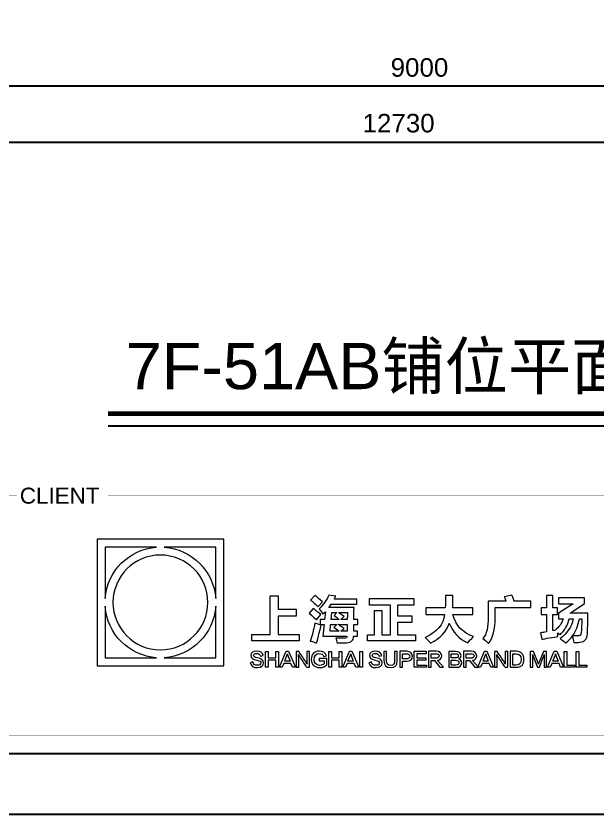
# Model space of a CAD drawing. Header units: inches. Extents: x -17552 to 18736, y -11730 to 13931.
# Drawn here: x -3438 to 2828, y -11730 to -3118 of the extents above; entities that cross this region are included whole.
import ezdxf

# ---------------------------------------------------------------- set-up
doc = ezdxf.new("R2010")
doc.units = ezdxf.units.IN
doc.header["$MEASUREMENT"] = 0
for name, color, linetype in [('DIM', 3, 'Continuous'), ('图层 1', 7, 'Continuous'), ('给排水', 160, 'Continuous')]:
    doc.layers.add(name, color=color, linetype=linetype)
doc.styles.get("Standard").update_dxf_attribs({"font": 'arial.ttf'})
doc.dimstyles.new('DIM-200MM', dxfattribs={"dimtxt": 200, "dimasz": 120, "dimexe": 10, "dimexo": 100, "dimgap": 100, "dimtad": 1, "dimdec": 0, "dimrnd": 5, "dimzin": 1, "dimdsep": 46, "dimtxsty": 'Standard', "dimblk": 'OBLIQUE', "dimcen": 0.5, "dimdle": 1, "dimclrd": 256, "dimclre": 256, "dimclrt": 7, "dimaunit": 1, "dimadec": 0, "dimazin": 0, "dimtfac": 1, "dimtdec": 0, "dimtix": 1, "dimtmove": 2, "dimatfit": 3, "dimfxl": 500, "dimfxlon": 1, "dimtolj": 1, "dimtzin": 1, "dimarcsym": 0})

# ---------------------------------------------------------------- blocks, each defined once
blk = doc.blocks.new('block 50')
at = {"layer": '图层 1', "lineweight": 0}
blk.add_lwpolyline([(38.4, -106.16), (21.47, -106.16), (21.47, -123.09), (38.4, -123.09), (38.4, -106.16)], dxfattribs=at)
for points, knots in [([(22.55, -107.24), (22.55, -107.24), (29.43, -107.24), (29.43, -107.24), (25.75, -107.49), (22.8, -110.44), (22.55, -114.12), (22.55, -114.12), (22.55, -107.24), (22.55, -107.24)], [0, 0, 0, 0, 1, 1, 1, 2, 2, 2, 3, 3, 3, 3]), ([(37.33, -114.12), (37.08, -110.44), (34.13, -107.49), (30.45, -107.24), (30.45, -107.24), (37.33, -107.24), (37.33, -107.24), (37.33, -107.24), (37.33, -114.12), (37.33, -114.12)], [0, 0, 0, 0, 1, 1, 1, 2, 2, 2, 3, 3, 3, 3]), ([(23.6, -114.63), (23.6, -111.13), (26.44, -108.29), (29.94, -108.29), (33.43, -108.29), (36.28, -111.13), (36.28, -114.63), (36.28, -118.12), (33.43, -120.96), (29.94, -120.96), (26.44, -120.96), (23.6, -118.12), (23.6, -114.63)], [0, 0, 0, 0, 1, 1, 1, 2, 2, 2, 3, 3, 3, 4, 4, 4, 4]), ([(22.55, -122.02), (22.55, -122.02), (22.55, -115.14), (22.55, -115.14), (22.8, -118.82), (25.75, -121.77), (29.43, -122.02), (29.43, -122.02), (22.55, -122.02), (22.55, -122.02)], [0, 0, 0, 0, 1, 1, 1, 2, 2, 2, 3, 3, 3, 3]), ([(37.33, -122.02), (37.33, -122.02), (30.45, -122.02), (30.45, -122.02), (34.13, -121.77), (37.08, -118.82), (37.33, -115.13), (37.33, -115.13), (37.33, -122.02), (37.33, -122.02)], [0, 0, 0, 0, 1, 1, 1, 2, 2, 2, 3, 3, 3, 3])]:
    blk.add_open_spline(points, degree=3, knots=knots, dxfattribs=at)
blk = doc.blocks.new('block 51')
at = {"layer": '图层 1', "lineweight": 0}
for points in [[(45.37, -121.17), (45.73, -121.17), (45.73, -123.3), (45.37, -123.3), (45.37, -122.36), (44.33, -122.36), (44.33, -123.3), (43.98, -123.3), (43.98, -121.17), (44.33, -121.17), (44.33, -122.05), (45.37, -122.05), (45.37, -121.17)], [(47.59, -123.3), (47.38, -122.79), (46.42, -122.79), (46.21, -123.3), (45.83, -123.3), (46.73, -121.16), (47.07, -121.16), (47.97, -123.3), (47.59, -123.3)], [(53.83, -121.17), (54.19, -121.17), (54.19, -123.3), (53.83, -123.3), (53.83, -122.36), (52.79, -122.36), (52.79, -123.3), (52.44, -123.3), (52.44, -121.17), (52.79, -121.17), (52.79, -122.05), (53.83, -122.05), (53.83, -121.17)], [(56.04, -123.3), (55.84, -122.79), (54.88, -122.79), (54.66, -123.3), (54.29, -123.3), (55.19, -121.16), (55.53, -121.16), (56.43, -123.3), (56.04, -123.3)], [(56.57, -121.17), (56.92, -121.17), (56.92, -123.3), (56.57, -123.3), (56.57, -121.17)], [(64.19, -123), (65.51, -123), (65.51, -123.3), (63.84, -123.3), (63.84, -121.16), (65.45, -121.16), (65.45, -121.48), (64.19, -121.48), (64.19, -122.05), (65.38, -122.05), (65.38, -122.36), (64.19, -122.36), (64.19, -123)], [(74.08, -123.3), (73.87, -122.79), (72.92, -122.79), (72.7, -123.3), (72.33, -123.3), (73.22, -121.16), (73.56, -121.16), (74.46, -123.3), (74.08, -123.3)], [(83.41, -123.3), (83.2, -122.79), (82.24, -122.79), (82.02, -123.3), (81.65, -123.3), (82.55, -121.16), (82.89, -121.16), (83.79, -123.3), (83.41, -123.3)], [(83.88, -121.17), (84.24, -121.17), (84.24, -123), (85.31, -123), (85.31, -123.3), (83.88, -123.3), (83.88, -121.17)], [(85.49, -121.17), (85.85, -121.17), (85.85, -123), (86.92, -123), (86.92, -123.3), (85.49, -123.3), (85.49, -121.17)]]:
    blk.add_lwpolyline(points, dxfattribs=at)
for points, knots in [([(43.67, -121.72), (43.67, -121.72), (43.31, -121.82), (43.31, -121.82), (43.24, -121.56), (43.09, -121.43), (42.83, -121.44), (42.54, -121.44), (42.4, -121.53), (42.39, -121.73), (42.36, -121.86), (42.52, -121.96), (42.87, -122.03), (43.46, -122.14), (43.74, -122.37), (43.73, -122.72), (43.71, -123.11), (43.43, -123.32), (42.89, -123.33), (42.36, -123.36), (42.04, -123.14), (41.95, -122.68), (41.95, -122.68), (42.3, -122.57), (42.3, -122.57), (42.33, -122.89), (42.53, -123.04), (42.88, -123.03), (43.2, -123.03), (43.36, -122.92), (43.36, -122.71), (43.38, -122.55), (43.21, -122.43), (42.82, -122.36), (42.27, -122.25), (42, -122.04), (42.02, -121.73), (42.04, -121.34), (42.31, -121.14), (42.82, -121.13), (43.29, -121.14), (43.57, -121.33), (43.67, -121.72)], [0, 0, 0, 0, 1, 1, 1, 2, 2, 2, 3, 3, 3, 4, 4, 4, 5, 5, 5, 6, 6, 6, 7, 7, 7, 8, 8, 8, 9, 9, 9, 10, 10, 10, 11, 11, 11, 12, 12, 12, 13, 13, 13, 14, 14, 14, 14]), ([(46.55, -122.48), (46.55, -122.48), (47.26, -122.48), (47.26, -122.48), (47.26, -122.48), (46.97, -121.73), (46.97, -121.73), (46.93, -121.64), (46.92, -121.57), (46.92, -121.52), (46.92, -121.52), (46.91, -121.52), (46.91, -121.52), (46.9, -121.58), (46.88, -121.65), (46.84, -121.73), (46.84, -121.73), (46.55, -122.48), (46.55, -122.48)], [0, 0, 0, 0, 1, 1, 1, 2, 2, 2, 3, 3, 3, 4, 4, 4, 5, 5, 5, 6, 6, 6, 6]), ([(49.53, -122.88), (49.53, -122.88), (49.53, -122.87), (49.53, -122.87), (49.51, -122.73), (49.51, -122.61), (49.51, -122.49), (49.51, -122.49), (49.51, -121.17), (49.51, -121.17), (49.51, -121.17), (49.85, -121.17), (49.85, -121.17), (49.85, -121.17), (49.85, -123.3), (49.85, -123.3), (49.85, -123.3), (49.49, -123.3), (49.49, -123.3), (49.08, -122.7), (48.78, -122.25), (48.59, -121.96), (48.51, -121.83), (48.45, -121.71), (48.39, -121.59), (48.39, -121.59), (48.38, -121.59), (48.38, -121.59), (48.4, -121.72), (48.41, -121.86), (48.41, -122.02), (48.41, -122.02), (48.41, -123.3), (48.41, -123.3), (48.41, -123.3), (48.07, -123.3), (48.07, -123.3), (48.07, -123.3), (48.07, -121.17), (48.07, -121.17), (48.07, -121.17), (48.43, -121.17), (48.43, -121.17), (48.84, -121.77), (49.13, -122.21), (49.32, -122.5), (49.4, -122.61), (49.46, -122.74), (49.53, -122.88)], [0, 0, 0, 0, 1, 1, 1, 2, 2, 2, 3, 3, 3, 4, 4, 4, 5, 5, 5, 6, 6, 6, 7, 7, 7, 8, 8, 8, 9, 9, 9, 10, 10, 10, 11, 11, 11, 12, 12, 12, 13, 13, 13, 14, 14, 14, 15, 15, 15, 16, 16, 16, 16]), ([(51.14, -122.14), (51.14, -122.14), (52.16, -122.14), (52.16, -122.14), (52.16, -122.14), (52.16, -122.95), (52.16, -122.95), (51.96, -123.21), (51.65, -123.33), (51.21, -123.33), (50.5, -123.31), (50.13, -122.94), (50.1, -122.24), (50.13, -121.53), (50.49, -121.16), (51.17, -121.13), (51.65, -121.14), (51.97, -121.35), (52.13, -121.76), (52.13, -121.76), (51.76, -121.86), (51.76, -121.86), (51.67, -121.59), (51.47, -121.46), (51.16, -121.45), (50.73, -121.48), (50.5, -121.75), (50.48, -122.24), (50.5, -122.74), (50.74, -123), (51.2, -123.04), (51.48, -123.04), (51.68, -122.96), (51.81, -122.82), (51.81, -122.82), (51.81, -122.45), (51.81, -122.45), (51.81, -122.45), (51.14, -122.45), (51.14, -122.45), (51.14, -122.45), (51.14, -122.14), (51.14, -122.14)], [0, 0, 0, 0, 1, 1, 1, 2, 2, 2, 3, 3, 3, 4, 4, 4, 5, 5, 5, 6, 6, 6, 7, 7, 7, 8, 8, 8, 9, 9, 9, 10, 10, 10, 11, 11, 11, 12, 12, 12, 13, 13, 13, 14, 14, 14, 14]), ([(55, -122.48), (55, -122.48), (55.71, -122.48), (55.71, -122.48), (55.71, -122.48), (55.43, -121.73), (55.43, -121.73), (55.39, -121.64), (55.37, -121.57), (55.37, -121.52), (55.37, -121.52), (55.36, -121.52), (55.36, -121.52), (55.36, -121.58), (55.34, -121.65), (55.3, -121.73), (55.3, -121.73), (55, -122.48), (55, -122.48)], [0, 0, 0, 0, 1, 1, 1, 2, 2, 2, 3, 3, 3, 4, 4, 4, 5, 5, 5, 6, 6, 6, 6]), ([(59.51, -121.72), (59.51, -121.72), (59.15, -121.82), (59.15, -121.82), (59.09, -121.56), (58.93, -121.43), (58.68, -121.44), (58.39, -121.44), (58.24, -121.53), (58.24, -121.73), (58.21, -121.86), (58.37, -121.96), (58.72, -122.03), (59.3, -122.14), (59.59, -122.37), (59.58, -122.72), (59.55, -123.11), (59.28, -123.32), (58.74, -123.33), (58.2, -123.36), (57.89, -123.14), (57.79, -122.68), (57.79, -122.68), (58.14, -122.57), (58.14, -122.57), (58.18, -122.89), (58.37, -123.04), (58.73, -123.03), (59.05, -123.03), (59.2, -122.92), (59.2, -122.71), (59.23, -122.55), (59.05, -122.43), (58.67, -122.36), (58.11, -122.25), (57.84, -122.04), (57.86, -121.73), (57.89, -121.34), (58.15, -121.14), (58.67, -121.13), (59.14, -121.14), (59.42, -121.33), (59.51, -121.72)], [0, 0, 0, 0, 1, 1, 1, 2, 2, 2, 3, 3, 3, 4, 4, 4, 5, 5, 5, 6, 6, 6, 7, 7, 7, 8, 8, 8, 9, 9, 9, 10, 10, 10, 11, 11, 11, 12, 12, 12, 13, 13, 13, 14, 14, 14, 14]), ([(61.23, -121.17), (61.23, -121.17), (61.58, -121.17), (61.58, -121.17), (61.58, -121.17), (61.58, -122.41), (61.58, -122.41), (61.6, -123.05), (61.3, -123.36), (60.68, -123.33), (60.09, -123.36), (59.8, -123.05), (59.81, -122.41), (59.81, -122.41), (59.81, -121.17), (59.81, -121.17), (59.81, -121.17), (60.16, -121.17), (60.16, -121.17), (60.16, -121.17), (60.16, -122.41), (60.16, -122.41), (60.16, -122.84), (60.33, -123.05), (60.68, -123.04), (61.06, -123.05), (61.24, -122.84), (61.23, -122.41), (61.23, -122.41), (61.23, -121.17), (61.23, -121.17)], [0, 0, 0, 0, 1, 1, 1, 2, 2, 2, 3, 3, 3, 4, 4, 4, 5, 5, 5, 6, 6, 6, 7, 7, 7, 8, 8, 8, 9, 9, 9, 10, 10, 10, 10]), ([(62.85, -122.48), (62.85, -122.48), (62.27, -122.48), (62.27, -122.48), (62.27, -122.48), (62.27, -123.3), (62.27, -123.3), (62.27, -123.3), (61.91, -123.3), (61.91, -123.3), (61.91, -123.3), (61.91, -121.16), (61.91, -121.16), (61.91, -121.16), (62.87, -121.16), (62.87, -121.16), (63.33, -121.18), (63.58, -121.4), (63.62, -121.81), (63.61, -122.25), (63.35, -122.47), (62.85, -122.48)], [0, 0, 0, 0, 1, 1, 1, 2, 2, 2, 3, 3, 3, 4, 4, 4, 5, 5, 5, 6, 6, 6, 7, 7, 7, 7]), ([(62.81, -121.48), (62.81, -121.48), (62.27, -121.48), (62.27, -121.48), (62.27, -121.48), (62.27, -122.17), (62.27, -122.17), (62.27, -122.17), (62.81, -122.17), (62.81, -122.17), (63.11, -122.17), (63.26, -122.05), (63.26, -121.81), (63.24, -121.6), (63.1, -121.49), (62.81, -121.48)], [0, 0, 0, 0, 1, 1, 1, 2, 2, 2, 3, 3, 3, 4, 4, 4, 5, 5, 5, 5]), ([(67.74, -123.3), (67.74, -123.3), (67.27, -123.3), (67.27, -123.3), (67.27, -123.3), (66.55, -122.4), (66.55, -122.4), (66.55, -122.4), (66.12, -122.4), (66.12, -122.4), (66.12, -122.4), (66.12, -123.3), (66.12, -123.3), (66.12, -123.3), (65.77, -123.3), (65.77, -123.3), (65.77, -123.3), (65.77, -121.16), (65.77, -121.16), (65.77, -121.16), (66.77, -121.16), (66.77, -121.16), (67.25, -121.17), (67.5, -121.38), (67.52, -121.77), (67.52, -122.12), (67.33, -122.32), (66.95, -122.38), (66.95, -122.38), (67.74, -123.3), (67.74, -123.3)], [0, 0, 0, 0, 1, 1, 1, 2, 2, 2, 3, 3, 3, 4, 4, 4, 5, 5, 5, 6, 6, 6, 7, 7, 7, 8, 8, 8, 9, 9, 9, 10, 10, 10, 10]), ([(66.12, -121.48), (66.12, -121.48), (66.12, -122.08), (66.12, -122.08), (66.12, -122.08), (66.7, -122.08), (66.7, -122.08), (67.01, -122.08), (67.16, -121.97), (67.16, -121.76), (67.15, -121.58), (67, -121.49), (66.7, -121.48), (66.7, -121.48), (66.12, -121.48), (66.12, -121.48)], [0, 0, 0, 0, 1, 1, 1, 2, 2, 2, 3, 3, 3, 4, 4, 4, 5, 5, 5, 5]), ([(69.43, -123.3), (69.43, -123.3), (68.46, -123.3), (68.46, -123.3), (68.46, -123.3), (68.46, -121.17), (68.46, -121.17), (68.46, -121.17), (69.38, -121.17), (69.38, -121.17), (69.83, -121.19), (70.07, -121.38), (70.1, -121.73), (70.09, -121.93), (70, -122.08), (69.83, -122.17), (70.06, -122.27), (70.18, -122.45), (70.19, -122.7), (70.19, -123.1), (69.94, -123.3), (69.43, -123.3)], [0, 0, 0, 0, 1, 1, 1, 2, 2, 2, 3, 3, 3, 4, 4, 4, 5, 5, 5, 6, 6, 6, 7, 7, 7, 7]), ([(68.8, -121.48), (68.8, -121.48), (68.8, -122.05), (68.8, -122.05), (68.8, -122.05), (69.33, -122.05), (69.33, -122.05), (69.59, -122.04), (69.73, -121.94), (69.74, -121.75), (69.72, -121.58), (69.59, -121.49), (69.34, -121.48), (69.34, -121.48), (68.8, -121.48), (68.8, -121.48)], [0, 0, 0, 0, 1, 1, 1, 2, 2, 2, 3, 3, 3, 4, 4, 4, 5, 5, 5, 5]), ([(72.43, -123.3), (72.43, -123.3), (71.95, -123.3), (71.95, -123.3), (71.95, -123.3), (71.23, -122.4), (71.23, -122.4), (71.23, -122.4), (70.8, -122.4), (70.8, -122.4), (70.8, -122.4), (70.8, -123.3), (70.8, -123.3), (70.8, -123.3), (70.45, -123.3), (70.45, -123.3), (70.45, -123.3), (70.45, -121.16), (70.45, -121.16), (70.45, -121.16), (71.45, -121.16), (71.45, -121.16), (71.93, -121.17), (72.18, -121.38), (72.2, -121.77), (72.2, -122.12), (72.01, -122.32), (71.64, -122.38), (71.64, -122.38), (72.43, -123.3), (72.43, -123.3)], [0, 0, 0, 0, 1, 1, 1, 2, 2, 2, 3, 3, 3, 4, 4, 4, 5, 5, 5, 6, 6, 6, 7, 7, 7, 8, 8, 8, 9, 9, 9, 10, 10, 10, 10]), ([(70.8, -121.48), (70.8, -121.48), (70.8, -122.08), (70.8, -122.08), (70.8, -122.08), (71.39, -122.08), (71.39, -122.08), (71.7, -122.08), (71.85, -121.97), (71.84, -121.76), (71.83, -121.58), (71.68, -121.49), (71.39, -121.48), (71.39, -121.48), (70.8, -121.48), (70.8, -121.48)], [0, 0, 0, 0, 1, 1, 1, 2, 2, 2, 3, 3, 3, 4, 4, 4, 5, 5, 5, 5]), ([(73.04, -122.48), (73.04, -122.48), (73.75, -122.48), (73.75, -122.48), (73.75, -122.48), (73.46, -121.73), (73.46, -121.73), (73.43, -121.64), (73.41, -121.57), (73.41, -121.52), (73.41, -121.52), (73.4, -121.52), (73.4, -121.52), (73.39, -121.58), (73.37, -121.65), (73.34, -121.73), (73.34, -121.73), (73.04, -122.48), (73.04, -122.48)], [0, 0, 0, 0, 1, 1, 1, 2, 2, 2, 3, 3, 3, 4, 4, 4, 5, 5, 5, 6, 6, 6, 6]), ([(76.02, -122.88), (76.02, -122.88), (76.02, -122.87), (76.02, -122.87), (76.01, -122.73), (76, -122.61), (76, -122.49), (76, -122.49), (76, -121.17), (76, -121.17), (76, -121.17), (76.34, -121.17), (76.34, -121.17), (76.34, -121.17), (76.34, -123.3), (76.34, -123.3), (76.34, -123.3), (75.99, -123.3), (75.99, -123.3), (75.58, -122.7), (75.27, -122.25), (75.08, -121.96), (75.01, -121.83), (74.94, -121.71), (74.89, -121.59), (74.89, -121.59), (74.88, -121.59), (74.88, -121.59), (74.9, -121.72), (74.91, -121.86), (74.91, -122.02), (74.91, -122.02), (74.91, -123.3), (74.91, -123.3), (74.91, -123.3), (74.57, -123.3), (74.57, -123.3), (74.57, -123.3), (74.57, -121.17), (74.57, -121.17), (74.57, -121.17), (74.93, -121.17), (74.93, -121.17), (75.33, -121.77), (75.63, -122.21), (75.81, -122.5), (75.89, -122.61), (75.96, -122.74), (76.02, -122.88)], [0, 0, 0, 0, 1, 1, 1, 2, 2, 2, 3, 3, 3, 4, 4, 4, 5, 5, 5, 6, 6, 6, 7, 7, 7, 8, 8, 8, 9, 9, 9, 10, 10, 10, 11, 11, 11, 12, 12, 12, 13, 13, 13, 14, 14, 14, 15, 15, 15, 16, 16, 16, 16]), ([(77.44, -123.29), (77.44, -123.29), (76.67, -123.29), (76.67, -123.29), (76.67, -123.29), (76.67, -121.16), (76.67, -121.16), (76.67, -121.16), (77.46, -121.16), (77.46, -121.16), (78.16, -121.17), (78.51, -121.52), (78.51, -122.23), (78.54, -122.96), (78.18, -123.31), (77.44, -123.29)], [0, 0, 0, 0, 1, 1, 1, 2, 2, 2, 3, 3, 3, 4, 4, 4, 5, 5, 5, 5]), ([(77.45, -121.48), (77.45, -121.48), (77.02, -121.48), (77.02, -121.48), (77.02, -121.48), (77.02, -123), (77.02, -123), (77.02, -123), (77.44, -123), (77.44, -123), (77.92, -123.01), (78.16, -122.76), (78.15, -122.24), (78.15, -121.74), (77.91, -121.49), (77.45, -121.48)], [0, 0, 0, 0, 1, 1, 1, 2, 2, 2, 3, 3, 3, 4, 4, 4, 5, 5, 5, 5]), ([(81.11, -121.17), (81.11, -121.17), (81.53, -121.17), (81.53, -121.17), (81.53, -121.17), (81.53, -123.3), (81.53, -123.3), (81.53, -123.3), (81.2, -123.3), (81.2, -123.3), (81.2, -123.3), (81.2, -122.04), (81.2, -122.04), (81.2, -121.93), (81.21, -121.78), (81.23, -121.57), (81.23, -121.57), (81.22, -121.57), (81.22, -121.57), (81.19, -121.7), (81.15, -121.82), (81.09, -121.94), (81.09, -121.94), (80.57, -123.3), (80.57, -123.3), (80.57, -123.3), (80.32, -123.3), (80.32, -123.3), (80.32, -123.3), (79.79, -121.94), (79.79, -121.94), (79.74, -121.81), (79.7, -121.68), (79.67, -121.57), (79.67, -121.57), (79.66, -121.57), (79.66, -121.57), (79.68, -121.73), (79.68, -121.89), (79.68, -122.04), (79.68, -122.04), (79.68, -123.3), (79.68, -123.3), (79.68, -123.3), (79.36, -123.3), (79.36, -123.3), (79.36, -123.3), (79.36, -121.17), (79.36, -121.17), (79.36, -121.17), (79.79, -121.17), (79.79, -121.17), (79.79, -121.17), (80.36, -122.61), (80.36, -122.61), (80.37, -122.65), (80.39, -122.71), (80.43, -122.79), (80.43, -122.82), (80.44, -122.85), (80.45, -122.86), (80.48, -122.76), (80.51, -122.68), (80.54, -122.61), (80.54, -122.61), (81.11, -121.17), (81.11, -121.17)], [0, 0, 0, 0, 1, 1, 1, 2, 2, 2, 3, 3, 3, 4, 4, 4, 5, 5, 5, 6, 6, 6, 7, 7, 7, 8, 8, 8, 9, 9, 9, 10, 10, 10, 11, 11, 11, 12, 12, 12, 13, 13, 13, 14, 14, 14, 15, 15, 15, 16, 16, 16, 17, 17, 17, 18, 18, 18, 19, 19, 19, 20, 20, 20, 21, 21, 21, 22, 22, 22, 22]), ([(82.36, -122.48), (82.36, -122.48), (83.08, -122.48), (83.08, -122.48), (83.08, -122.48), (82.79, -121.73), (82.79, -121.73), (82.75, -121.64), (82.74, -121.57), (82.74, -121.52), (82.74, -121.52), (82.73, -121.52), (82.73, -121.52), (82.72, -121.58), (82.7, -121.65), (82.66, -121.73), (82.66, -121.73), (82.36, -122.48), (82.36, -122.48)], [0, 0, 0, 0, 1, 1, 1, 2, 2, 2, 3, 3, 3, 4, 4, 4, 5, 5, 5, 6, 6, 6, 6]), ([(69.37, -122.36), (69.37, -122.36), (68.8, -122.36), (68.8, -122.36), (68.8, -122.36), (68.8, -123), (68.8, -123), (68.8, -123), (69.4, -123), (69.4, -123), (69.69, -123), (69.83, -122.89), (69.83, -122.68), (69.82, -122.47), (69.66, -122.36), (69.37, -122.36)], [0, 0, 0, 0, 1, 1, 1, 2, 2, 2, 3, 3, 3, 4, 4, 4, 5, 5, 5, 5])]:
    blk.add_open_spline(points, degree=3, knots=knots, dxfattribs=at)
blk = doc.blocks.new('block 52')
at = {"layer": '图层 1', "lineweight": 0}
for points in [[(42.17, -119.75), (42.17, -118.9), (44.59, -118.9), (44.59, -113.73), (45.66, -113.73), (45.66, -115.54), (48.08, -115.54), (48.08, -116.48), (45.66, -116.48), (45.66, -118.9), (48.49, -118.9), (48.49, -119.75), (42.17, -119.75)], [(57.59, -119.77), (57.59, -118.95), (58.55, -118.95), (58.55, -115.71), (59.51, -115.71), (59.51, -118.95), (60.67, -118.95), (60.67, -114.99), (57.86, -114.99), (57.86, -114.09), (63.8, -114.09), (63.8, -114.99), (61.63, -114.99), (61.63, -116.42), (63.55, -116.42), (63.55, -117.33), (61.63, -117.33), (61.63, -118.95), (64.02, -118.95), (64.02, -119.77), (57.59, -119.77)]]:
    blk.add_lwpolyline(points, dxfattribs=at)
for points, knots in [([(49.99, -114.31), (49.99, -114.31), (50.57, -113.7), (50.57, -113.7), (50.9, -113.94), (51.24, -114.22), (51.61, -114.53), (51.61, -114.53), (51.01, -115.19), (51.01, -115.19), (50.86, -115.04), (50.62, -114.83), (50.29, -114.55), (50.16, -114.44), (50.06, -114.36), (49.99, -114.31)], [0, 0, 0, 0, 1, 1, 1, 2, 2, 2, 3, 3, 3, 4, 4, 4, 5, 5, 5, 5]), ([(51.28, -117.58), (51.28, -117.58), (51.28, -116.92), (51.28, -116.92), (51.28, -116.92), (51.88, -116.92), (51.88, -116.92), (51.88, -116.92), (51.99, -115.87), (51.99, -115.87), (51.88, -115.96), (51.77, -116.07), (51.66, -116.17), (51.52, -115.97), (51.34, -115.74), (51.14, -115.49), (51.73, -114.9), (52.16, -114.3), (52.43, -113.67), (52.43, -113.67), (53.37, -113.81), (53.37, -113.81), (53.33, -113.87), (53.28, -113.96), (53.2, -114.09), (53.18, -114.12), (53.18, -114.15), (53.18, -114.17), (53.18, -114.17), (56.17, -114.17), (56.17, -114.17), (56.17, -114.17), (56.17, -114.88), (56.17, -114.88), (56.17, -114.88), (52.74, -114.88), (52.74, -114.88), (52.7, -114.94), (52.64, -115.02), (52.57, -115.13), (52.52, -115.2), (52.47, -115.27), (52.43, -115.32), (52.43, -115.32), (55.81, -115.32), (55.81, -115.32), (55.79, -115.85), (55.79, -116.39), (55.79, -116.92), (55.79, -116.92), (56.31, -116.92), (56.31, -116.92), (56.31, -116.92), (56.31, -117.58), (56.31, -117.58), (56.31, -117.58), (55.79, -117.58), (55.79, -117.58), (55.77, -117.87), (55.76, -118.17), (55.76, -118.48), (55.76, -118.48), (56.25, -118.48), (56.25, -118.48), (56.25, -118.48), (56.25, -119.14), (56.25, -119.14), (56.25, -119.14), (55.73, -119.14), (55.73, -119.14), (55.73, -119.44), (55.66, -119.65), (55.51, -119.77), (55.4, -119.92), (55.17, -120), (54.82, -120.02), (54.66, -120.04), (54.24, -120.05), (53.56, -120.05), (53.54, -119.98), (53.51, -119.87), (53.48, -119.72), (53.42, -119.57), (53.39, -119.46), (53.37, -119.39), (53.79, -119.39), (54.12, -119.39), (54.36, -119.39), (54.58, -119.39), (54.72, -119.38), (54.8, -119.36), (54.83, -119.31), (54.85, -119.23), (54.85, -119.14), (54.85, -119.14), (51.66, -119.14), (51.66, -119.14), (51.66, -119.14), (51.8, -117.58), (51.8, -117.58), (51.8, -117.58), (51.28, -117.58), (51.28, -117.58)], [0, 0, 0, 0, 1, 1, 1, 2, 2, 2, 3, 3, 3, 4, 4, 4, 5, 5, 5, 6, 6, 6, 7, 7, 7, 8, 8, 8, 9, 9, 9, 10, 10, 10, 11, 11, 11, 12, 12, 12, 13, 13, 13, 14, 14, 14, 15, 15, 15, 16, 16, 16, 17, 17, 17, 18, 18, 18, 19, 19, 19, 20, 20, 20, 21, 21, 21, 22, 22, 22, 23, 23, 23, 24, 24, 24, 25, 25, 25, 26, 26, 26, 27, 27, 27, 28, 28, 28, 29, 29, 29, 30, 30, 30, 31, 31, 31, 32, 32, 32, 33, 33, 33, 34, 34, 34, 34]), ([(65.41, -116.26), (65.41, -116.26), (65.41, -115.35), (65.41, -115.35), (65.41, -115.35), (67.99, -115.35), (67.99, -115.35), (68.03, -114.87), (68.05, -114.33), (68.05, -113.7), (68.05, -113.7), (69.03, -113.7), (69.03, -113.7), (69.03, -113.9), (69.03, -114.18), (69.01, -114.53), (69.01, -114.91), (69, -115.19), (68.98, -115.35), (68.98, -115.35), (71.67, -115.35), (71.67, -115.35), (71.67, -115.35), (71.67, -116.26), (71.67, -116.26), (71.67, -116.26), (69.03, -116.26), (69.03, -116.26), (69.42, -117.72), (70.33, -118.7), (71.78, -119.2), (71.45, -119.51), (71.2, -119.79), (71.01, -120.05), (69.8, -119.48), (68.98, -118.6), (68.54, -117.41), (68.17, -118.53), (67.34, -119.42), (66.04, -120.08), (66.02, -120.06), (65.98, -120.01), (65.93, -119.94), (65.69, -119.66), (65.48, -119.45), (65.3, -119.31), (66.89, -118.59), (67.76, -117.58), (67.91, -116.26), (67.91, -116.26), (65.41, -116.26), (65.41, -116.26)], [0, 0, 0, 0, 1, 1, 1, 2, 2, 2, 3, 3, 3, 4, 4, 4, 5, 5, 5, 6, 6, 6, 7, 7, 7, 8, 8, 8, 9, 9, 9, 10, 10, 10, 11, 11, 11, 12, 12, 12, 13, 13, 13, 14, 14, 14, 15, 15, 15, 16, 16, 16, 17, 17, 17, 17]), ([(74.66, -115.32), (74.66, -115.32), (74.66, -116.64), (74.66, -116.64), (74.67, -118.2), (74.38, -119.36), (73.78, -120.13), (73.78, -120.09), (73.53, -119.87), (73.03, -119.44), (73.53, -118.88), (73.76, -117.91), (73.72, -116.53), (73.72, -116.53), (73.72, -114.47), (73.72, -114.47), (73.72, -114.47), (76.11, -114.47), (76.11, -114.47), (76.09, -114.44), (76.07, -114.37), (76.03, -114.28), (75.96, -114.1), (75.9, -113.97), (75.86, -113.89), (75.86, -113.89), (76.91, -113.65), (76.91, -113.65), (76.95, -113.74), (77, -113.88), (77.07, -114.06), (77.13, -114.24), (77.17, -114.38), (77.21, -114.47), (77.21, -114.47), (79.44, -114.47), (79.44, -114.47), (79.44, -114.47), (79.44, -115.32), (79.44, -115.32), (79.44, -115.32), (74.66, -115.32), (74.66, -115.32)], [0, 0, 0, 0, 1, 1, 1, 2, 2, 2, 3, 3, 3, 4, 4, 4, 5, 5, 5, 6, 6, 6, 7, 7, 7, 8, 8, 8, 9, 9, 9, 10, 10, 10, 11, 11, 11, 12, 12, 12, 13, 13, 13, 14, 14, 14, 14]), ([(86.62, -114.77), (86.62, -114.77), (84.7, -116.04), (84.7, -116.04), (84.7, -116.04), (87.06, -116.04), (87.06, -116.04), (87.06, -116.94), (87.04, -117.87), (86.98, -118.84), (86.94, -119.54), (86.61, -119.9), (85.99, -119.94), (85.9, -119.96), (85.76, -119.97), (85.58, -119.97), (85.4, -119.98), (85.26, -119.99), (85.17, -119.99), (85.11, -119.72), (85.06, -119.44), (85, -119.14), (84.75, -119.44), (84.45, -119.74), (84.12, -120.05), (84, -119.94), (83.8, -119.8), (83.55, -119.64), (83.46, -119.56), (83.38, -119.51), (83.33, -119.47), (84.28, -118.79), (84.87, -117.92), (85.09, -116.83), (85.09, -116.83), (84.56, -116.83), (84.56, -116.83), (84.33, -117.71), (83.91, -118.42), (83.33, -118.95), (83.31, -118.91), (83.26, -118.87), (83.19, -118.81), (83.12, -118.74), (83.06, -118.69), (83.02, -118.68), (83.02, -118.84), (83.02, -119), (83.02, -119.17), (82.77, -119.22), (82.39, -119.29), (81.9, -119.36), (81.44, -119.45), (81.11, -119.52), (80.91, -119.55), (80.91, -119.55), (80.74, -118.7), (80.74, -118.7), (81, -118.65), (81.26, -118.6), (81.51, -118.57), (81.51, -118.57), (81.51, -116.26), (81.51, -116.26), (81.51, -116.26), (80.83, -116.26), (80.83, -116.26), (80.83, -116.26), (80.83, -115.35), (80.83, -115.35), (80.83, -115.35), (81.51, -115.35), (81.51, -115.35), (81.51, -115.35), (81.51, -113.7), (81.51, -113.7), (81.51, -113.7), (82.39, -113.7), (82.39, -113.7), (82.39, -113.7), (82.39, -115.35), (82.39, -115.35), (82.39, -115.35), (83, -115.35), (83, -115.35), (83, -115.35), (83, -116.26), (83, -116.26), (83, -116.26), (82.39, -116.26), (82.39, -116.26), (82.39, -116.26), (82.39, -118.37), (82.39, -118.37), (82.48, -118.37), (82.59, -118.36), (82.7, -118.32), (83.19, -117.93), (83.54, -117.44), (83.74, -116.83), (83.74, -116.83), (83.13, -116.83), (83.13, -116.83), (83.13, -116.83), (83.13, -116.07), (83.13, -116.07), (83.13, -116.07), (85.09, -114.8), (85.09, -114.8), (85.09, -114.8), (83.13, -114.8), (83.13, -114.8), (83.13, -114.8), (83.13, -114), (83.13, -114), (83.13, -114), (86.62, -114), (86.62, -114), (86.62, -114), (86.62, -114.77), (86.62, -114.77)], [0, 0, 0, 0, 1, 1, 1, 2, 2, 2, 3, 3, 3, 4, 4, 4, 5, 5, 5, 6, 6, 6, 7, 7, 7, 8, 8, 8, 9, 9, 9, 10, 10, 10, 11, 11, 11, 12, 12, 12, 13, 13, 13, 14, 14, 14, 15, 15, 15, 16, 16, 16, 17, 17, 17, 18, 18, 18, 19, 19, 19, 20, 20, 20, 21, 21, 21, 22, 22, 22, 23, 23, 23, 24, 24, 24, 25, 25, 25, 26, 26, 26, 27, 27, 27, 28, 28, 28, 29, 29, 29, 30, 30, 30, 31, 31, 31, 32, 32, 32, 33, 33, 33, 34, 34, 34, 35, 35, 35, 36, 36, 36, 37, 37, 37, 38, 38, 38, 39, 39, 39, 40, 40, 40, 40]), ([(49.82, -116.07), (49.82, -116.07), (50.35, -115.43), (50.35, -115.43), (50.68, -115.67), (51.02, -115.95), (51.39, -116.26), (51.39, -116.26), (50.79, -116.97), (50.79, -116.97), (50.66, -116.83), (50.34, -116.52), (49.82, -116.07)], [0, 0, 0, 0, 1, 1, 1, 2, 2, 2, 3, 3, 3, 4, 4, 4, 4]), ([(53.15, -116.37), (53.15, -116.37), (53.53, -115.98), (53.53, -115.98), (53.53, -115.98), (52.85, -115.98), (52.85, -115.98), (52.85, -115.98), (52.74, -116.92), (52.74, -116.92), (52.74, -116.92), (53.84, -116.92), (53.84, -116.92), (53.58, -116.7), (53.35, -116.51), (53.15, -116.37)], [0, 0, 0, 0, 1, 1, 1, 2, 2, 2, 3, 3, 3, 4, 4, 4, 5, 5, 5, 5]), ([(54.47, -116.48), (54.47, -116.48), (54.05, -116.92), (54.05, -116.92), (54.05, -116.92), (54.91, -116.92), (54.91, -116.92), (54.91, -116.62), (54.92, -116.31), (54.93, -115.98), (54.93, -115.98), (53.73, -115.98), (53.73, -115.98), (53.8, -116.02), (53.92, -116.1), (54.08, -116.23), (54.25, -116.34), (54.38, -116.42), (54.47, -116.48)], [0, 0, 0, 0, 1, 1, 1, 2, 2, 2, 3, 3, 3, 4, 4, 4, 5, 5, 5, 6, 6, 6, 6]), ([(85.58, -119.11), (85.95, -119.11), (86.14, -118.96), (86.16, -118.65), (86.19, -118.21), (86.22, -117.6), (86.24, -116.83), (86.24, -116.83), (85.91, -116.83), (85.91, -116.83), (85.74, -117.7), (85.44, -118.46), (85, -119.11), (85.22, -119.11), (85.42, -119.11), (85.58, -119.11)], [0, 0, 0, 0, 1, 1, 1, 2, 2, 2, 3, 3, 3, 4, 4, 4, 5, 5, 5, 5]), ([(50.59, -117.38), (50.74, -117.46), (50.99, -117.55), (51.33, -117.66), (51.37, -117.68), (51.4, -117.69), (51.42, -117.69), (51.36, -117.91), (51.28, -118.24), (51.17, -118.68), (51.02, -119.28), (50.9, -119.74), (50.81, -120.05), (50.76, -120.03), (50.68, -120), (50.57, -119.97), (50.29, -119.87), (50.09, -119.82), (49.96, -119.8), (50.18, -119.12), (50.39, -118.32), (50.59, -117.38)], [0, 0, 0, 0, 1, 1, 1, 2, 2, 2, 3, 3, 3, 4, 4, 4, 5, 5, 5, 6, 6, 6, 7, 7, 7, 7]), ([(53.12, -117.96), (53.12, -117.96), (53.53, -117.58), (53.53, -117.58), (53.53, -117.58), (52.68, -117.58), (52.68, -117.58), (52.68, -117.58), (52.6, -118.48), (52.6, -118.48), (52.6, -118.48), (53.81, -118.48), (53.81, -118.48), (53.57, -118.3), (53.34, -118.13), (53.12, -117.96)], [0, 0, 0, 0, 1, 1, 1, 2, 2, 2, 3, 3, 3, 4, 4, 4, 5, 5, 5, 5]), ([(54.47, -118.1), (54.47, -118.1), (54.05, -118.48), (54.05, -118.48), (54.05, -118.48), (54.88, -118.48), (54.88, -118.48), (54.88, -118.21), (54.89, -117.91), (54.91, -117.58), (54.91, -117.58), (53.7, -117.58), (53.7, -117.58), (53.77, -117.61), (53.91, -117.7), (54.11, -117.85), (54.26, -117.96), (54.38, -118.04), (54.47, -118.1)], [0, 0, 0, 0, 1, 1, 1, 2, 2, 2, 3, 3, 3, 4, 4, 4, 5, 5, 5, 6, 6, 6, 6])]:
    blk.add_open_spline(points, degree=3, knots=knots, dxfattribs=at)
blk = doc.blocks.new('block 49')
at = {"layer": '图层 1'}
for name in ['block 50', 'block 52', 'block 51']:
    blk.add_blockref(name, (0, 0), dxfattribs=at)
blk = doc.blocks.new('A$C23c5a477')
at = {"layer": '图层 1', "xscale": 80.7017543859649, "yscale": 80.7017543859649, "zscale": 80.7017543859649}
blk.add_blockref('block 49', (-631.1, 8094.4), dxfattribs=at)
blk = doc.blocks.new('_Oblique')
at = {"color": 0, "linetype": 'ByBlock', "lineweight": -2}
blk.add_line((-0.5, -0.5), (0.5, 0.5), dxfattribs=at)
blk = doc.blocks.new('*D43')
at = {"layer": 'DEFPOINTS', "color": 0, "transparency": 16777216}
for p in [(-3586.6, -2823.1), (5413.4, -2823.1), (-3586.6, -3877.1)]:
    blk.add_point(p, dxfattribs=at)
at = {"layer": 'DIM', "lineweight": -2, "transparency": 16777216}
for p, q in [((-3586.6, -3377.1), (-3586.6, -3887.1)), ((5413.4, -3377.1), (5413.4, -3887.1)), ((5414.4, -3877.1), (-3587.6, -3877.1))]:
    blk.add_line(p, q, dxfattribs=at)
at = {"layer": 'DIM', "lineweight": -2, "transparency": 16777216, "xscale": 120, "yscale": 120, "zscale": 120, "rotation": 180}
blk.add_blockref('_Oblique', (-3586.6, -3877.1), dxfattribs=at)
at = {"layer": 'DIM', "lineweight": -2, "transparency": 16777216, "xscale": 120, "yscale": 120, "zscale": 120}
blk.add_blockref('_Oblique', (5413.4, -3877.1), dxfattribs=at)
at = {"layer": 'DIM', "color": 7, "transparency": 16777216, "insert": (913.4, -3675), "char_height": 200, "attachment_point": 5}
blk.add_mtext('\\A1;9000', dxfattribs=at)
blk = doc.blocks.new('*D45')
at = {"layer": 'DEFPOINTS', "color": 0, "transparency": 16777216}
for p in [(-5676.8, -3733.6), (7053.4, -3733.6), (7053.4, -4478.4)]:
    blk.add_point(p, dxfattribs=at)
at = {"layer": 'DIM', "lineweight": -2, "transparency": 16777216}
for p, q in [((-5676.8, -3978.4), (-5676.8, -4488.4)), ((7053.4, -3978.4), (7053.4, -4488.4)), ((-5677.8, -4478.4), (7054.4, -4478.4))]:
    blk.add_line(p, q, dxfattribs=at)
at = {"layer": 'DIM', "lineweight": -2, "transparency": 16777216, "xscale": 120, "yscale": 120, "zscale": 120, "rotation": 180}
blk.add_blockref('_Oblique', (-5676.8, -4478.4), dxfattribs=at)
at = {"layer": 'DIM', "lineweight": -2, "transparency": 16777216, "xscale": 120, "yscale": 120, "zscale": 120}
blk.add_blockref('_Oblique', (7053.4, -4478.4), dxfattribs=at)
at = {"layer": 'DIM', "color": 7, "transparency": 16777216, "insert": (688.3, -4276.2), "char_height": 200, "attachment_point": 5}
blk.add_mtext('\\A1;12730', dxfattribs=at)

msp = doc.modelspace()

# ---------------------------------------------------------------- linework, layer by layer
for points in [[(-17552.2, 13931), (-17552.2, -11729.8), (18735.8, -11729.8)], [(-2444, -7542.1), (4228, -7542.1)]]:
    msp.add_lwpolyline(points)
msp.add_lwpolyline([(-17033.8, 13283), (18217.4, 13283), (18217.4, -11081.8), (-17033.8, -11081.8)], close=True)
for points, const_width in [([(-2444, -7410.7), (4228, -7410.7)], 50), ([(-2445.4, -8290.3), (10372.1, -8290.3), (10372.1, -10881.8), (-3665, -10881.8), (-3665, -8290.3), (-3431.9, -8290.3)], 4.32)]:
    msp.add_lwpolyline(points, dxfattribs=dict(const_width=const_width))

# ---------------------------------------------------------------- block references
at = {"layer": '给排水'}
msp.add_blockref('A$C23c5a477', (-3665, -8290.3), dxfattribs=at)

# ---------------------------------------------------------------- texts
msp.add_text('CLIENT', height=172.8).set_placement((-3396.1, -8380.6))
at = {"insert": (-2253.4, -6645.3), "char_height": 500, "attachment_point": 1}
msp.add_mtext_dynamic_manual_height_columns('7F-51AB{\\fSimSun|b0|i0|c134|p54;铺位平面图}', width=6808.082, gutter_width=1, heights=[0], dxfattribs=at)

# ---------------------------------------------------------------- dimensions: what is measured, and where the dimension line sits
at = {"layer": 'DIM'}
dim = msp.add_linear_dim(base=(-3586.6, -3877.1), p1=(5413.4, -2823.1), p2=(-3586.6, -2823.1), angle=180, dimstyle='DIM-200MM', dxfattribs=at)
dim.commit()
dim.dimension.update_dxf_attribs({"geometry": '*D43', "text_midpoint": (913.4, -3675)})
dim = msp.add_linear_dim(base=(7053.4, -4478.4), p1=(-5676.8, -3733.6), p2=(7053.4, -3733.6), dimstyle='DIM-200MM', dxfattribs=at)
dim.commit()
dim.dimension.update_dxf_attribs({"geometry": '*D45', "text_midpoint": (688.3, -4276.2)})

doc.saveas('drawing.dxf')
